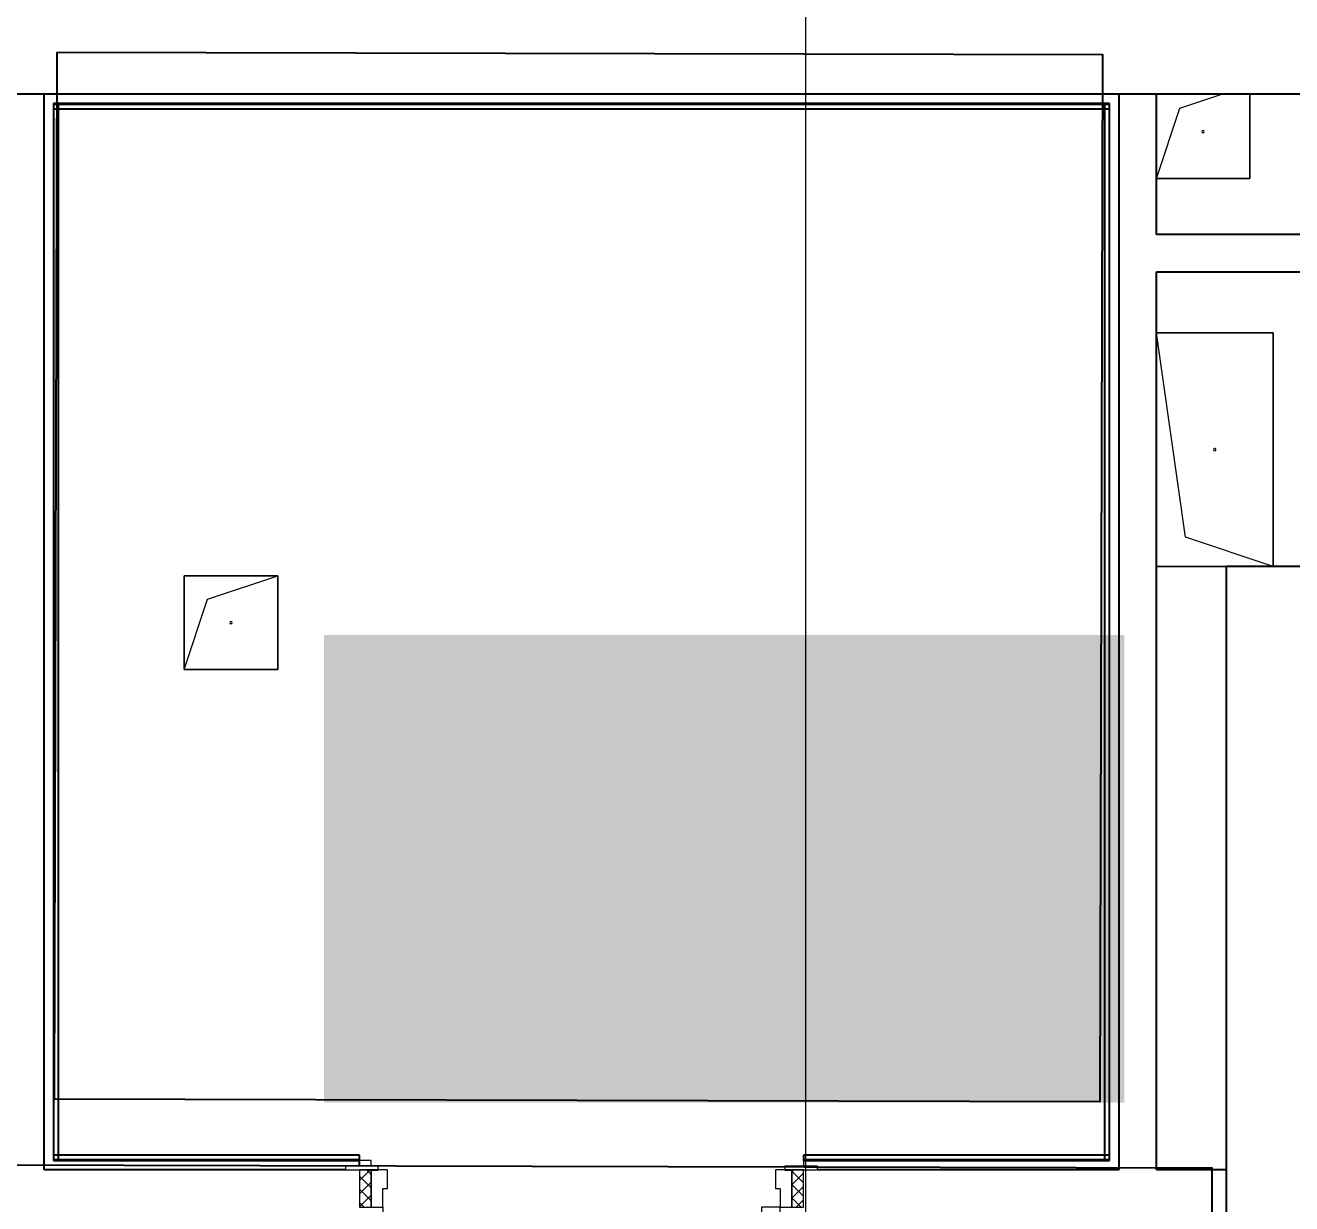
# Model space of a CAD drawing. Header units: millimetres. Extents: x 3914 to 443608, y -156176 to 78197.
# Drawn here: x 32597 to 35306, y -122955 to -120435 of the extents above; entities that cross this region are included whole.
import ezdxf

# ---------------------------------------------------------------- set-up
doc = ezdxf.new("R2010")
doc.units = ezdxf.units.MM
doc.linetypes.add('200_ШТРИХ__ш1_п0_6_', pattern=[160, 100, -60])
for name, color, linetype, lineweight in [('A-DOOR-1', 7, 'Continuous', 5), ('A-DOOR-2', 7, '200_ШТРИХ__ш1_п0_6_', 5), ('A-DOOR-FRAM-2', 7, 'Continuous', 5), ('A-FLOR', 7, 'Continuous', 9), ('A-GENM', 7, 'Continuous', 9), ('Оси', 7, 'Continuous', 9)]:
    doc.layers.add(name, color=color, linetype=linetype, lineweight=lineweight)
doc.layers.add('A-DOOR-FRAM-1', color=7, linetype='Continuous', lineweight=5, true_color=0xc0c0c0)
doc.styles.add('СПДС', font='ГОСТ тип А.ttf', dxfattribs={"width": 0.9})

# ---------------------------------------------------------------- blocks, each defined once
blk = doc.blocks.new('110_Дверь_СКБ_1Ст_Внутренняя1 - Д-8т 950x2100h_СУ-31746493-Объем проектирования 1 этажа')
at = {"layer": 'A-DOOR-2'}
h = blk.add_hatch(dxfattribs=at)
h.set_pattern_fill('FP_35', color=256, style=0, pattern_type=2)
h.set_pattern_definition([(135, (1826.41, 104.685), (-14.14214, -14.14214), []), (225, (1826.41, 104.685), (14.14214, -14.14214), [])])
h.paths.add_polyline_path([(462.5, 40), (462.5, -40), (487.5, -40), (487.5, 40)])
at = {"layer": 'A-DOOR-FRAM-2'}
h = blk.add_hatch(dxfattribs=at)
h.set_pattern_fill('FP_36', color=256, style=0, pattern_type=2)
h.set_pattern_definition([(45, (-296.384, 104.685), (-14.1421, 14.1421), []), (135, (-296.384, 104.685), (-14.1421, -14.1421), [])])
h.paths.add_polyline_path([(-437.5, 40), (-462.5, 40), (-462.5, -40), (-437.5, -39.2)])
at = {"layer": 'A-DOOR-1'}
for p, q in [((-412.5, 890), (-412.5, 40)), ((-372.5, 890), (-412.5, 890)), ((-372.5, 40), (-372.5, 890)), ((-412.5, 40), (-372.5, 40))]:
    blk.add_line(p, q, dxfattribs=at)
blk.add_arc((-412.5, 40), 850, 360, 90, dxfattribs=at)
at = {"layer": 'A-DOOR-FRAM-1'}
for p, q in [((-437.5, 40), (-462.5, 40)), ((-462.5, 40), (-462.5, -40)), ((-412.5, 40), (-437.5, 40)), ((-437.5, 40), (-437.5, -40)), ((-437.5, -40), (-437.5, 40)), ((-412.5, 0), (-412.5, 40)), ((437.5, 40), (437.5, 0)), ((462.5, 40), (437.5, 40)), ((462.5, -40), (462.5, 40)), ((487.5, 40), (462.5, 40)), ((462.5, 40), (462.5, -40)), ((487.5, -40), (487.5, 40)), ((-402.5, 0), (-412.5, 0)), ((-402.5, -40), (-402.5, 0)), ((437.5, 0), (427.5, 0)), ((427.5, 0), (427.5, -40)), ((-422.5, -40), (-492.5, -40)), ((-492.5, -40), (-492.5, -48)), ((-492.5, -48), (-422.5, -48)), ((-462.5, -40), (-437.5, -40)), ((-422.5, -39), (-437.5, -39)), ((-437.5, -39), (-437.5, -40)), ((-437.5, -40), (-402.5, -40)), ((-437.5, -40), (-422.5, -40)), ((-422.5, -40), (-422.5, -39)), ((-422.5, -48), (-422.5, -40)), ((427.5, -40), (462.5, -40)), ((462.5, -39), (447.5, -39)), ((447.5, -39), (447.5, -40)), ((447.5, -40), (462.5, -40)), ((517.5, -40), (447.5, -40)), ((447.5, -40), (447.5, -48)), ((447.5, -48), (517.5, -48)), ((462.5, -40), (462.5, -39)), ((462.5, -40), (487.5, -40)), ((517.5, -48), (517.5, -40))]:
    blk.add_line(p, q, dxfattribs=at)
blk = doc.blocks.new('GM_Отверстие прямоугольное _в плите_ - Отверстие-V114-Объем проектирования 1 этажа')
at = {"layer": 'A-GENM'}
for p, q in [((-250, -25), (-250, 125)), ((-250, 125), (-250, -25)), ((-187.5, 62.5), (250, 125)), ((250, 125), (250, -125)), ((250, -125), (250, 125)), ((-250, -125), (-187.5, 62.5)), ((250, -125), (-250, -125)), ((-250, -125), (250, -125))]:
    blk.add_line(p, q, dxfattribs=at)
for start, end in [(360, 180), (180, 360)]:
    blk.add_arc((0, 0), 2.5, start, end, dxfattribs=at)
blk = doc.blocks.new('GM_Отверстие прямоугольное _в плите_ - Отверстие-21604341-Объем проектирования 1 этажа')
at = {"layer": 'A-GENM'}
for p, q in [((-50, 50), (40, 80)), ((100, 80), (100, -100)), ((100, -100), (100, 80)), ((-100, -100), (-50, 50)), ((100, -100), (-100, -100)), ((-100, -100), (100, -100))]:
    blk.add_line(p, q, dxfattribs=at)
for start, end in [(360, 180), (180, 360)]:
    blk.add_arc((0, 0), 2.5, start, end, dxfattribs=at)
blk = doc.blocks.new('GM_Отверстие прямоугольное _в плите_ - Отверстие-V116-Объем проектирования 1 этажа')
at = {"layer": 'A-GENM'}
for p, q in [((-100, -100), (-100, 100)), ((-100, 100), (100, 100)), ((100, 100), (-100, 100)), ((-100, 100), (-100, -100)), ((-50, 50), (100, 100)), ((100, 100), (100, -100)), ((100, -100), (100, 100)), ((-100, -100), (-50, 50)), ((100, -100), (-100, -100)), ((-100, -100), (100, -100))]:
    blk.add_line(p, q, dxfattribs=at)
for start, end in [(360, 180), (180, 360)]:
    blk.add_arc((0, 0), 2.5, start, end, dxfattribs=at)

msp = doc.modelspace()

# ---------------------------------------------------------------- linework, layer by layer
for p, q in [((35967, -120582.7), (30317, -120582.7)), ((32637, -122882.7), (32637, -120582.7)), ((34937, -120582.7), (34937, -122882.7)), ((35017, -120882.7), (35017, -120582.7)), ((32657, -120602.7), (32657, -120613.7)), ((34906, -120602.7), (32657, -120602.7)), ((32657, -120613.7), (32657, -122862.7)), ((32657, -120613.7), (34917, -120613.7)), ((32658, -120603.7), (34916, -120603.7)), ((32658, -122861.7), (32658, -120603.7)), ((32668, -122862.7), (32668, -120602.7)), ((34917, -120602.7), (34906, -120602.7)), ((34906, -120602.7), (34906, -122862.7)), ((34916, -120603.7), (34916, -122861.7)), ((34917, -120613.7), (34917, -120602.7)), ((34917, -122862.7), (34917, -120613.7)), ((35767, -120882.7), (35017, -120882.7)), ((35017, -122882.7), (35017, -120962.7)), ((35017, -120962.7), (35767, -120962.7)), ((35767, -121592.7), (35167, -121592.7)), ((35167, -125342.7), (35167, -121592.7)), ((33312, -122851.7), (32657, -122851.7)), ((32657, -122862.7), (32668, -122862.7)), ((33312, -122861.7), (32658, -122861.7)), ((32668, -122862.7), (33312, -122862.7)), ((33312, -122862.7), (33312, -122851.7)), ((33312, -122874.7), (33312, -122862.7)), ((34917, -122851.7), (34262, -122851.7)), ((34262, -122851.7), (34262, -122862.7)), ((34916, -122861.7), (34262, -122861.7)), ((34262, -122862.7), (34906, -122862.7)), ((34906, -122862.7), (34916, -122862.7)), ((34916, -122862.7), (34917, -122862.7)), ((33282, -122882.7), (32637, -122882.7)), ((34937, -122882.7), (34292, -122882.7)), ((35167, -122882.7), (35017, -122882.7))]:
    msp.add_line(p, q)
at = {"flags": 128}
for points in [[(30304.2, -124266.8), (30115.4, -124266.4), (30113.1, -125216.4), (32812, -125222.7), (35131, -125228.1), (35136.5, -122879.1), (32516.5, -122873), (32522.1, -120483), (30313.1, -120477.8), (30305.4, -123765.8), (30926.4, -123767.3), (30924.9, -124409.3), (30303.9, -124407.8)], [(32664.1, -120493.3), (32658.9, -122731.3), (34896.9, -122736.6), (34902.1, -120498.6)]]:
    msp.add_lwpolyline(points, close=True, dxfattribs=at)
at = {"layer": 'A-FLOR'}
for p, q in [((33337, -122862.7), (33312, -122862.7)), ((33337, -122874.7), (33337, -122862.7)), ((34262, -122862.7), (34262, -122874.7))]:
    msp.add_line(p, q, dxfattribs=at)
at = {"layer": 'Оси'}
msp.add_lwpolyline([(34267, -148019), (34267, -143019), (34267, -123714.7), (34267, -118714.7)], dxfattribs=at)

# ---------------------------------------------------------------- block references
for name, p in [('GM_Отверстие прямоугольное _в плите_ - Отверстие-21604341-Объем проектирования 1 этажа', (35117, -120662.7)), ('GM_Отверстие прямоугольное _в плите_ - Отверстие-V116-Объем проектирования 1 этажа', (33037, -121712.7))]:
    msp.add_blockref(name, p)
for name, p, rotation in [('GM_Отверстие прямоугольное _в плите_ - Отверстие-V114-Объем проектирования 1 этажа', (35142, -121342.7), 89.99999999999984), ('110_Дверь_СКБ_1Ст_Внутренняя1 - Д-8т 950x2100h_СУ-31746493-Объем проектирования 1 этажа', (33799.5, -122922.7), 180)]:
    msp.add_blockref(name, p, dxfattribs=dict(rotation=rotation))

# ---------------------------------------------------------------- texts
at = {"insert": (33486.4, -121989.3), "char_height": 500, "width": 1212.151, "attachment_point": 1, "style": 'СПДС', "bg_fill": 1, "box_fill_scale": 1.5, "bg_fill_color": 7, "bg_fill_true_color": 16777215, "bg_fill_transparency": 0}
msp.add_mtext('1.03', dxfattribs=at)

doc.saveas('drawing.dxf')
